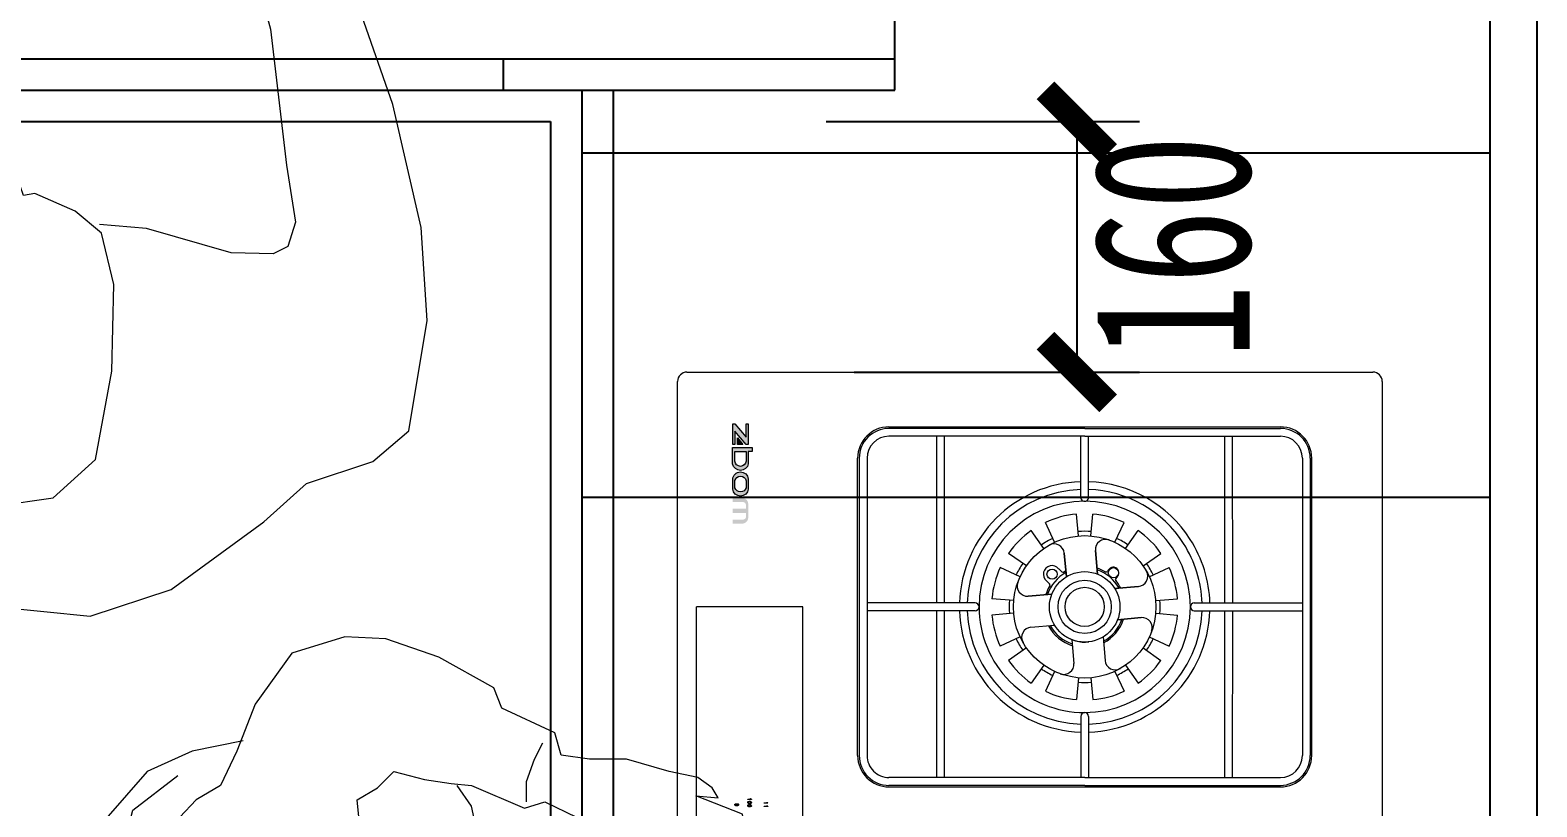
# Model space of a CAD drawing. Header units: millimetres. Extents: x 3104083 to 3173399, y -3165492 to -3044687.
# Drawn here: x 3116816 to 3117778, y -3155537 to -3155041 of the extents above; entities that cross this region are included whole.
import ezdxf

# ---------------------------------------------------------------- set-up
doc = ezdxf.new("R2010")
doc.units = ezdxf.units.MM
doc.header["$LTSCALE"] = 500
doc.header["$MEASUREMENT"] = 0
doc.header["$PDMODE"] = 2
doc.linetypes.add('ACAD_ISO03W100', pattern=[30, 12, -18])
doc.layers.get('0').update_dxf_attribs({"linetype": 'CONTINUOUS'})
doc.layers.get('DEFPOINTS').update_dxf_attribs({"linetype": 'CONTINUOUS'})
for name, color, linetype in [('D-节点尺寸', 5, 'CONTINUOUS'), ('P-完成面', 3, 'CONTINUOUS'), ('ZB_厨柜', 7, 'CONTINUOUS'), ('zb厨柜', 7, 'CONTINUOUS'), ('台面', 4, 'CONTINUOUS'), ('柜体', 2, 'CONTINUOUS')]:
    doc.layers.add(name, color=color, linetype=linetype)
for name, color, linetype, lineweight in [('zb装饰', 252, 'CONTINUOUS', 5), ('zb辅助', 250, 'CONTINUOUS', 15), ('墙体', 6, 'CONTINUOUS', 25), ('电器', 85, 'CONTINUOUS', 15)]:
    doc.layers.add(name, color=color, linetype=linetype, lineweight=lineweight)
doc.styles.add('DIM', font='SimSun.ttf', dxfattribs={"width": 0.7})
doc.dimstyles.new('40', dxfattribs={"dimscale": 40, "dimtxt": 2.5, "dimasz": 1, "dimexe": 1, "dimexo": 1, "dimgap": 0.5, "dimtad": 1, "dimdec": 0, "dimzin": 0, "dimdsep": 46, "dimtxsty": 'DIM', "dimblk": 'ARCHTICK', "dimcen": 0, "dimclrd": 5, "dimclre": 5, "dimclrt": 35, "dimadec": 0, "dimazin": 0, "dimtfac": 0.5, "dimtdec": 0, "dimtix": 1, "dimtmove": 2, "dimatfit": 2, "dimldrblk": 'A', "dimfxl": 0, "dimtolj": 1, "dimtzin": 0, "dimlwd": -1, "dimlwe": -1, "dimarcsym": 0})

# ---------------------------------------------------------------- blocks, each defined once
blk = doc.blocks.new('双灶具平面')
at = {"layer": '电器'}
h = blk.add_hatch(color=256, dxfattribs=at)
h.paths.add_polyline_path([(216309.24, -106361.21), (216301.39, -106361.21), (216301.39, -106358.65), (216298.76, -106358.65), (216298.76, -106371.2), (216309.24, -106371.2, 0.850277)])
h.paths.add_polyline_path([(216301.39, -106362.63), (216307.57, -106362.63, -0.922619), (216307.57, -106369.8), (216301.39, -106369.8)], flags=16)
for points in [[(216333.67, -106364.38, -0.313741), (216335.45, -106362.65), (216337.94, -106362.65), (216337.94, -106371.25), (216340.66, -106371.25), (216340.66, -106362.65), (216343.38, -106362.65, -0.240846), (216344.88, -106364.29), (216344.88, -106371.22), (216347.46, -106371.22), (216347.46, -106364.75, 0.377099), (216343.59, -106361.2), (216334.98, -106361.2, 0.37664), (216331.09, -106364.64), (216331.09, -106371.22), (216333.67, -106371.23)], [(216296.91, -106362.66), (216296.91, -106361.24), (216283.77, -106361.24), (216283.77, -106362.66), (216292.27, -106362.66), (216283.77, -106369.77), (216283.77, -106371.18), (216296.91, -106371.18), (216296.91, -106369.77), (216288.44, -106369.77)]]:
    blk.add_hatch(color=256, dxfattribs=at).paths.add_polyline_path(points)
blk.add_hatch(color=256, dxfattribs=at).paths.add_polyline_path([(216296.88, -106364.67), (216292.74, -106368.18), (216296.88, -106368.18)], flags=17)
h = blk.add_hatch(color=256, dxfattribs=at)
h.paths.add_polyline_path([(216325.5, -106361.23), (216319, -106361.23, 0.93167), (216319.19, -106371.14), (216325.5, -106371.14, 0.890248)])
h.paths.add_polyline_path([(216320.05, -106362.63), (216324.49, -106362.63, -0.767482), (216324.49, -106369.72), (216320.01, -106369.72, -0.819914)], flags=16)
for p, q in [((216256.64, -105956.37), (217004.64, -105956.37)), ((216250.64, -106400.37), (216250.64, -105962.37)), ((216495.64, -106001.37), (216305.64, -106001.37)), ((216305.64, -106002.37), (216495.64, -106002.37)), ((216305.64, -106007.37), (216495.64, -106007.37)), ((216398.14, -106076.37), (216398.14, -106007.37)), ((216403.14, -106076.37), (216403.14, -106007.37)), ((216285.64, -106271.37), (216285.64, -106021.37)), ((216286.64, -106146.37), (216286.64, -106021.37)), ((216291.64, -106146.37), (216291.64, -106021.37)), ((216509.64, -106146.37), (216509.64, -106021.37)), ((216514.64, -106146.37), (216514.64, -106021.37)), ((216515.64, -106271.37), (216515.64, -106021.37)), ((216398.14, -106051.76), (216291.64, -106051.87)), ((216509.64, -106051.87), (216403.14, -106051.76)), ((216398.14, -106056.87), (216291.64, -106056.87)), ((216509.64, -106056.87), (216403.14, -106056.87)), ((216396.64, -106101.04), (216395.41, -106087.1)), ((216404.64, -106101.04), (216405.87, -106087.1)), ((216374.52, -106109.11), (216366.48, -106097.65)), ((216381.45, -106105.11), (216375.54, -106092.42)), ((216419.84, -106105.11), (216425.75, -106092.42)), ((216426.77, -106109.11), (216434.81, -106097.65)), ((216407.53, -106110.29), (216408.85, -106125.42)), ((216408.85, -106125.42), (216407.53, -106110.29)), ((216363.39, -106120.24), (216351.93, -106112.2)), ((216387.6, -106112.03), (216388.92, -106127.16)), ((216388.92, -106127.16), (216387.6, -106112.03)), ((216437.9, -106120.24), (216449.36, -106112.2)), ((216359.39, -106127.17), (216346.7, -106121.26)), ((216381.06, -106125.37), (216382.5, -106126.57)), ((216441.9, -106127.17), (216454.59, -106121.26)), ((216379.69, -106138.16), (216364.57, -106139.48)), ((216364.57, -106139.48), (216379.69, -106138.16)), ((216376.56, -106130.73), (216378, -106131.93)), ((216419.85, -106134.65), (216434.98, -106133.33)), ((216286.64, -106146.37), (216286.64, -106271.37)), ((216330.64, -106143.87), (216291.64, -106143.87)), ((216291.64, -106146.37), (216291.64, -106271.37)), ((216330.64, -106148.87), (216291.64, -106148.87)), ((216355.32, -106142.37), (216341.37, -106141.14)), ((216445.97, -106142.37), (216459.91, -106141.14)), ((216470.64, -106143.87), (216509.64, -106143.87)), ((216470.64, -106148.87), (216509.64, -106148.87)), ((216509.64, -106146.37), (216509.64, -106271.37)), ((216514.64, -106146.37), (216514.64, -106271.37)), ((216355.32, -106150.37), (216341.37, -106151.6)), ((216381.44, -106158.08), (216366.31, -106159.41)), ((216366.31, -106159.41), (216381.44, -106158.08)), ((216421.59, -106154.57), (216436.72, -106153.25)), ((216445.97, -106150.37), (216459.91, -106151.6)), ((216359.39, -106165.56), (216346.7, -106171.47)), ((216378.22, -106161.01), (216376.26, -106162.97)), ((216392.44, -106167.32), (216393.76, -106182.44)), ((216393.76, -106182.44), (216392.44, -106167.32)), ((216413.69, -106180.7), (216412.36, -106165.57)), ((216441.9, -106165.56), (216454.59, -106171.47)), ((216363.39, -106172.49), (216351.93, -106180.53)), ((216386, -106168.79), (216384.04, -106170.75)), ((216437.9, -106172.49), (216449.36, -106180.53)), ((216374.52, -106183.62), (216366.48, -106195.08)), ((216381.45, -106187.62), (216375.54, -106200.31)), ((216419.84, -106187.62), (216425.75, -106200.31)), ((216426.77, -106183.62), (216434.81, -106195.08)), ((216396.64, -106191.69), (216395.41, -106205.64)), ((216404.64, -106191.69), (216405.87, -106205.64)), ((216398.14, -106216.37), (216398.14, -106285.37)), ((216403.14, -106216.37), (216403.14, -106285.37)), ((216398.14, -106235.87), (216291.64, -106235.87)), ((216509.64, -106235.87), (216403.14, -106235.87)), ((216398.14, -106240.87), (216291.64, -106240.87)), ((216509.64, -106240.87), (216403.14, -106240.87)), ((216305.64, -106285.37), (216495.64, -106285.37)), ((216305.64, -106290.37), (216495.64, -106290.37)), ((216495.64, -106291.37), (216305.64, -106291.37)), ((216860.64, -106326.37), (216400.64, -106326.37)), ((216400.64, -106326.37), (216400.64, -106394.37)), ((216860.64, -106394.37), (216400.64, -106394.37)), ((217004.64, -106406.37), (216256.64, -106406.37))]:
    blk.add_line(p, q, dxfattribs=at)
for points in [[(216298.76, -106358.65), (216301.39, -106358.65), (216301.39, -106361.21), (216309.24, -106361.21, -0.850277), (216309.24, -106371.2), (216298.76, -106371.2), (216298.76, -106358.65)], [(216301.39, -106362.63), (216307.57, -106362.63, -0.922619), (216307.57, -106369.8), (216301.39, -106369.8), (216301.39, -106362.63)], [(216319, -106361.23), (216325.5, -106361.23, -0.890248), (216325.5, -106371.14), (216319.19, -106371.14, -0.93167), (216319, -106361.23)], [(216320.05, -106362.63), (216324.49, -106362.63, -0.767482), (216324.49, -106369.72), (216320.01, -106369.72, -0.819914), (216320.05, -106362.63, 0.006271)]]:
    blk.add_lwpolyline(points, format="xyb", dxfattribs=at)
for points in [[(216283.77, -106361.24), (216296.91, -106361.24), (216296.91, -106362.66), (216288.44, -106369.77), (216296.91, -106369.77), (216296.91, -106371.18), (216283.77, -106371.18), (216283.77, -106369.77), (216292.27, -106362.66), (216283.77, -106362.66), (216283.77, -106361.24)], [(216296.88, -106364.67), (216296.88, -106368.18), (216292.74, -106368.18), (216296.88, -106364.67)]]:
    blk.add_lwpolyline(points, dxfattribs=at)
for centre, radius in [((216400.64, -106146.37), 45.5), ((216378.81, -106128.05), 3.25), ((216400.64, -106146.37), 22.5), ((216400.64, -106146.37), 17), ((216400.64, -106146.37), 17), ((216400.64, -106146.37), 12.5), ((216379.78, -106167.23), 3.25)]:
    blk.add_circle(centre, radius, dxfattribs=at)
for centre, radius, start, end in [((216256.64, -105962.37), 6, 90, 180), ((216305.64, -106021.37), 20, 90, 180), ((216305.64, -106021.37), 19, 90, 180), ((216495.64, -106021.37), 20, 0, 90), ((216495.64, -106021.37), 19, 0, 90), ((216305.64, -106021.37), 14, 90, 180), ((216495.64, -106021.37), 14, 0, 90), ((216400.64, -106146.37), 80, 91.79078, 122.61503), ((216400.64, -106146.37), 75, 91.91021, 122.61503), ((216400.64, -106146.37), 80, 1.79078, 88.20922), ((216400.64, -106146.37), 75, 1.91021, 88.08979), ((216400.64, -106146.37), 80, 122.63278, 178.20922), ((216400.64, -106146.37), 67.5, 90, 180), ((216400.64, -106076.37), 2.5, 180, 0), ((216400.64, -106146.37), 67.5, 0, 90), ((216400.64, -106146.37), 75, 122.63278, 178.08979), ((216400.64, -106146.37), 59.5, 95.0435, 114.9565), ((216400.64, -106146.37), 59.5, 65.0435, 84.9565), ((216400.64, -106146.37), 59.5, 125.0435, 144.9565), ((216400.64, -106146.37), 48.28, 84.9565, 95.0435), ((216400.64, -106146.37), 59.5, 35.0435, 54.9565), ((216400.64, -106146.37), 48.28, 114.9565, 125.0435), ((216381.13, -106112.6), 6.5, 5, 120.029), ((216414, -106109.72), 6.5, 69.971, 185), ((216400.64, -106146.37), 48.28, 54.9565, 65.0435), ((216400.64, -106146.37), 48.28, 144.9565, 155.0435), ((216400.64, -106146.37), 48.28, 24.9565, 35.0435), ((216400.64, -106146.37), 59.5, 155.0435, 174.9565), ((216378.81, -106128.05), 3.5, 50, 230), ((216400.64, -106146.37), 25, 118.57818, 161.41985), ((216383.14, -106125.81), 1, 230, 310.40593), ((216400.64, -106146.37), 26, 117.61986, 130.40593), ((216400.64, -106146.37), 26, 27.6179, 72.38014), ((216400.64, -106146.37), 25, 28.57621, 71.42182), ((216434.41, -106126.85), 6.5, 275, 30.029), ((216400.64, -106146.37), 59.5, 5.0435, 24.9565), ((216364, -106133.01), 6.5, 159.971, 275), ((216400.64, -106146.37), 26, 149.59407, 162.38014), ((216377.36, -106132.7), 1, 329.59407, 50), ((216400.64, -106146.37), 80, 181.79078, 268.20922), ((216400.64, -106146.37), 75, 181.91021, 268.08979), ((216330.64, -106146.37), 2.5, 270, 90), ((216400.64, -106146.37), 67.5, 180, 270), ((216400.64, -106146.37), 48.28, 174.9565, 185.0435), ((216400.64, -106146.37), 67.5, 270, 0), ((216400.64, -106146.37), 80, 271.79078, 358.20922), ((216400.64, -106146.37), 75, 271.91021, 358.08979), ((216400.64, -106146.37), 22.5, 323.29238, 6.71434), ((216400.64, -106146.37), 48.28, 354.9565, 5.0435), ((216470.64, -106146.37), 2.5, 90, 270), ((216400.64, -106146.37), 59.5, 185.0435, 204.9565), ((216400.64, -106146.37), 26, 207.6179, 211.06974), ((216400.64, -106146.37), 25, 208.57621, 251.42182), ((216400.64, -106146.37), 25, 298.57818, 341.41985), ((216400.64, -106146.37), 26, 297.61986, 342.37817), ((216437.28, -106159.72), 6.5, 339.96903, 94.99803), ((216400.64, -106146.37), 59.5, 335.0435, 354.9565), ((216400.64, -106146.37), 48.28, 204.9565, 215.0435), ((216366.88, -106165.88), 6.5, 95, 210.029), ((216379.78, -106167.23), 5.5, 129.6511, 320.3489), ((216377.52, -106160.3), 1, 315, 31.06974), ((216386.71, -106169.49), 1, 58.93026, 135), ((216400.64, -106146.37), 26, 238.93026, 252.38014), ((216400.64, -106146.37), 48.28, 324.9565, 335.0435), ((216400.64, -106146.37), 59.5, 215.0435, 234.9565), ((216400.64, -106146.37), 48.29, 234.9565, 245.0435), ((216387.29, -106183.01), 6.5, 249.971, 5), ((216420.16, -106180.13), 6.5, 185, 300.02897), ((216400.64, -106146.37), 48.28, 294.9565, 305.0435), ((216400.64, -106146.37), 59.5, 305.0435, 324.9565), ((216400.64, -106146.37), 48.28, 264.9565, 275.0435), ((216400.64, -106146.37), 59.5, 245.0435, 264.9565), ((216400.64, -106146.37), 59.5, 275.0435, 294.9565), ((216400.64, -106216.37), 2.5, 0, 180), ((216305.64, -106271.37), 20, 180, 270), ((216305.64, -106271.37), 19, 180, 270), ((216305.64, -106271.37), 14, 180, 270), ((216495.64, -106271.37), 20, 270, 0), ((216495.64, -106271.37), 14, 270, 0), ((216495.64, -106271.37), 19, 270, 0), ((216256.64, -106400.37), 6, 180, 270)]:
    blk.add_arc(centre, radius, start, end, dxfattribs=at)
for points in [[(216525.39, -106349.1), (216525.56, -106349.1), (216525.68, -106349.06), (216525.77, -106349)], [(216525.39, -106349.26), (216525.39, -106349.26), (216525.39, -106349.1), (216525.39, -106349.1)], [(216525.8, -106349.26), (216525.8, -106349.26), (216525.39, -106349.26), (216525.39, -106349.26)], [(216525.77, -106349), (216525.86, -106348.94), (216525.92, -106348.84), (216525.95, -106348.72)], [(216525.8, -106351.06), (216525.8, -106351.06), (216525.8, -106349.26), (216525.8, -106349.26)], [(216526.11, -106351.06), (216526.11, -106351.06), (216525.8, -106351.06), (216525.8, -106351.06)], [(216525.95, -106348.72), (216525.95, -106348.72), (216526.11, -106348.72), (216526.11, -106348.72)], [(216526.11, -106348.72), (216526.11, -106348.72), (216526.11, -106351.06), (216526.11, -106351.06)], [(216527.47, -106349.1), (216527.63, -106349.1), (216527.76, -106349.06), (216527.85, -106349)], [(216527.47, -106349.26), (216527.47, -106349.26), (216527.47, -106349.1), (216527.47, -106349.1)], [(216527.88, -106349.26), (216527.88, -106349.26), (216527.47, -106349.26), (216527.47, -106349.26)], [(216527.85, -106349), (216527.94, -106348.94), (216528, -106348.84), (216528.03, -106348.72)], [(216527.88, -106351.06), (216527.88, -106351.06), (216527.88, -106349.26), (216527.88, -106349.26)], [(216528.19, -106351.06), (216528.19, -106351.06), (216527.88, -106351.06), (216527.88, -106351.06)], [(216528.03, -106348.72), (216528.03, -106348.72), (216528.19, -106348.72), (216528.19, -106348.72)], [(216528.19, -106348.72), (216528.19, -106348.72), (216528.19, -106351.06), (216528.19, -106351.06)], [(216522.97, -106359.6), (216523.13, -106359.6), (216523.26, -106359.57), (216523.35, -106359.51)], [(216522.97, -106359.76), (216522.97, -106359.76), (216522.97, -106359.6), (216522.97, -106359.6)], [(216523.37, -106359.76), (216523.37, -106359.76), (216522.97, -106359.76), (216522.97, -106359.76)], [(216523.35, -106359.51), (216523.44, -106359.44), (216523.49, -106359.35), (216523.52, -106359.22)], [(216523.37, -106361.56), (216523.37, -106361.56), (216523.37, -106359.76), (216523.37, -106359.76)], [(216523.52, -106359.22), (216523.52, -106359.22), (216523.68, -106359.22), (216523.68, -106359.22)], [(216523.68, -106359.22), (216523.68, -106359.22), (216523.68, -106361.56), (216523.68, -106361.56)], [(216525.99, -106360.4), (216525.99, -106360.11), (216525.96, -106359.88), (216525.89, -106359.72)], [(216525.89, -106361.08), (216525.96, -106360.92), (216525.99, -106360.69), (216525.99, -106360.4)], [(216526.14, -106359.57), (216526.26, -106359.8), (216526.32, -106360.07), (216526.32, -106360.4)], [(216526.32, -106360.4), (216526.32, -106360.72), (216526.26, -106361), (216526.14, -106361.24)], [(216528.07, -106360.4), (216528.07, -106360.11), (216528.04, -106359.88), (216527.97, -106359.72)], [(216527.97, -106361.08), (216528.04, -106360.92), (216528.07, -106360.69), (216528.07, -106360.4)], [(216528.22, -106359.57), (216528.34, -106359.8), (216528.4, -106360.07), (216528.4, -106360.4)], [(216528.4, -106360.4), (216528.4, -106360.72), (216528.34, -106361), (216528.22, -106361.24)], [(216523.68, -106361.56), (216523.68, -106361.56), (216523.37, -106361.56), (216523.37, -106361.56)], [(216526.57, -106369.6), (216526.47, -106369.47), (216526.42, -106369.33), (216526.42, -106369.18)], [(216526.42, -106369.18), (216526.42, -106369.18), (216526.73, -106369.18), (216526.73, -106369.18)], [(216526.73, -106369.18), (216526.73, -106369.27), (216526.75, -106369.35), (216526.8, -106369.43)], [(216527.43, -106368.63), (216527.39, -106368.73), (216527.32, -106368.8), (216527.24, -106368.86)], [(216527.4, -106368.26), (216527.4, -106368.06), (216527.37, -106367.91), (216527.3, -106367.81)], [(216527.3, -106369.3), (216527.37, -106369.15), (216527.41, -106368.92), (216527.43, -106368.63)], [(216527.55, -106367.69), (216527.68, -106367.87), (216527.74, -106368.17), (216527.74, -106368.57)], [(216527.74, -106368.57), (216527.74, -106368.94), (216527.68, -106369.24), (216527.55, -106369.46)]]:
    blk.add_open_spline(points, degree=3, dxfattribs=at)
for points, knots in [([(216525, -106361.24), (216524.88, -106361), (216524.82, -106360.72), (216524.82, -106360.4), (216524.82, -106360.4), (216524.82, -106360.07), (216524.88, -106359.8), (216525, -106359.57)], [0.375, 0.375, 0.375, 0.375, 0.5, 0.5, 0.5, 0.5625, 0.625, 0.625, 0.625, 0.625]), ([(216525, -106359.57), (216525.12, -106359.34), (216525.31, -106359.22), (216525.57, -106359.22), (216525.57, -106359.22), (216525.84, -106359.22), (216526.02, -106359.34), (216526.14, -106359.57)], [0.625, 0.625, 0.625, 0.625, 0.75, 0.75, 0.75, 0.8125, 0.875, 0.875, 0.875, 0.875]), ([(216525.25, -106359.72), (216525.18, -106359.88), (216525.14, -106360.11), (216525.14, -106360.4), (216525.14, -106360.4), (216525.14, -106360.69), (216525.18, -106360.92), (216525.25, -106361.08)], [0.375, 0.375, 0.375, 0.375, 0.5, 0.5, 0.5, 0.5625, 0.625, 0.625, 0.625, 0.625]), ([(216525.89, -106359.72), (216525.82, -106359.56), (216525.72, -106359.48), (216525.57, -106359.48), (216525.57, -106359.48), (216525.43, -106359.48), (216525.32, -106359.56), (216525.25, -106359.72)], [0.125, 0.125, 0.125, 0.125, 0.25, 0.25, 0.25, 0.3125, 0.375, 0.375, 0.375, 0.375]), ([(216525.25, -106361.08), (216525.32, -106361.25), (216525.43, -106361.33), (216525.57, -106361.33), (216525.57, -106361.33), (216525.72, -106361.33), (216525.82, -106361.25), (216525.89, -106361.08)], [0.625, 0.625, 0.625, 0.625, 0.75, 0.75, 0.75, 0.8125, 0.875, 0.875, 0.875, 0.875]), ([(216527.08, -106361.24), (216526.95, -106361), (216526.89, -106360.72), (216526.89, -106360.4), (216526.89, -106360.4), (216526.89, -106360.07), (216526.95, -106359.8), (216527.08, -106359.57)], [0.375, 0.375, 0.375, 0.375, 0.5, 0.5, 0.5, 0.5625, 0.625, 0.625, 0.625, 0.625]), ([(216527.08, -106359.57), (216527.2, -106359.34), (216527.39, -106359.22), (216527.65, -106359.22), (216527.65, -106359.22), (216527.91, -106359.22), (216528.1, -106359.34), (216528.22, -106359.57)], [0.625, 0.625, 0.625, 0.625, 0.75, 0.75, 0.75, 0.8125, 0.875, 0.875, 0.875, 0.875]), ([(216527.33, -106359.72), (216527.25, -106359.88), (216527.22, -106360.11), (216527.22, -106360.4), (216527.22, -106360.4), (216527.22, -106360.69), (216527.25, -106360.92), (216527.33, -106361.08)], [0.375, 0.375, 0.375, 0.375, 0.5, 0.5, 0.5, 0.5625, 0.625, 0.625, 0.625, 0.625]), ([(216527.97, -106359.72), (216527.9, -106359.56), (216527.8, -106359.48), (216527.65, -106359.48), (216527.65, -106359.48), (216527.51, -106359.48), (216527.4, -106359.56), (216527.33, -106359.72)], [0.125, 0.125, 0.125, 0.125, 0.25, 0.25, 0.25, 0.3125, 0.375, 0.375, 0.375, 0.375]), ([(216527.33, -106361.08), (216527.4, -106361.25), (216527.51, -106361.33), (216527.65, -106361.33), (216527.65, -106361.33), (216527.8, -106361.33), (216527.9, -106361.25), (216527.97, -106361.08)], [0.625, 0.625, 0.625, 0.625, 0.75, 0.75, 0.75, 0.8125, 0.875, 0.875, 0.875, 0.875]), ([(216526.14, -106361.24), (216526.02, -106361.47), (216525.84, -106361.59), (216525.57, -106361.59), (216525.57, -106361.59), (216525.31, -106361.59), (216525.12, -106361.47), (216525, -106361.24)], [0.125, 0.125, 0.125, 0.125, 0.25, 0.25, 0.25, 0.3125, 0.375, 0.375, 0.375, 0.375]), ([(216526.55, -106368.75), (216526.44, -106368.62), (216526.39, -106368.44), (216526.39, -106368.21), (216526.39, -106368.21), (216526.39, -106367.97), (216526.44, -106367.78), (216526.55, -106367.64)], [0.7058824, 0.7058824, 0.7058824, 0.7058824, 0.7647059, 0.7647059, 0.7647059, 0.7941176, 0.8235294, 0.8235294, 0.8235294, 0.8235294]), ([(216526.55, -106367.64), (216526.66, -106367.49), (216526.82, -106367.42), (216527.04, -106367.42), (216527.04, -106367.42), (216527.26, -106367.42), (216527.43, -106367.51), (216527.55, -106367.69)], [0.8235294, 0.8235294, 0.8235294, 0.8235294, 0.8823529, 0.8823529, 0.8823529, 0.9117647, 0.9411765, 0.9411765, 0.9411765, 0.9411765]), ([(216527.24, -106368.86), (216527.16, -106368.91), (216527.07, -106368.94), (216526.97, -106368.94), (216526.97, -106368.94), (216526.8, -106368.94), (216526.66, -106368.87), (216526.55, -106368.75)], [0.5882353, 0.5882353, 0.5882353, 0.5882353, 0.6470588, 0.6470588, 0.6470588, 0.6764706, 0.7058824, 0.7058824, 0.7058824, 0.7058824]), ([(216527.55, -106369.46), (216527.42, -106369.68), (216527.23, -106369.79), (216526.99, -106369.79), (216526.99, -106369.79), (216526.81, -106369.79), (216526.68, -106369.73), (216526.57, -106369.6)], [0.0588235, 0.0588235, 0.0588235, 0.0588235, 0.1176471, 0.1176471, 0.1176471, 0.1470588, 0.1764706, 0.1764706, 0.1764706, 0.1764706]), ([(216526.81, -106367.78), (216526.75, -106367.86), (216526.72, -106368), (216526.72, -106368.21), (216526.72, -106368.21), (216526.72, -106368.36), (216526.74, -106368.48), (216526.79, -106368.57)], [0.375, 0.375, 0.375, 0.375, 0.5, 0.5, 0.5, 0.5625, 0.625, 0.625, 0.625, 0.625]), ([(216526.79, -106368.57), (216526.84, -106368.65), (216526.92, -106368.69), (216527.03, -106368.69), (216527.03, -106368.69), (216527.14, -106368.69), (216527.24, -106368.65), (216527.3, -106368.57), (216527.3, -106368.57), (216527.37, -106368.49), (216527.4, -106368.39), (216527.4, -106368.26)], [0.625, 0.625, 0.625, 0.625, 0.75, 0.75, 0.75, 0.8125, 0.875, 0.875, 0.875, 0.9375, 1, 1, 1, 1]), ([(216526.8, -106369.43), (216526.85, -106369.5), (216526.92, -106369.53), (216527, -106369.53), (216527, -106369.53), (216527.13, -106369.53), (216527.24, -106369.46), (216527.3, -106369.3)], [0.3529412, 0.3529412, 0.3529412, 0.3529412, 0.4117647, 0.4117647, 0.4117647, 0.4411765, 0.4705882, 0.4705882, 0.4705882, 0.4705882]), ([(216527.3, -106367.81), (216527.24, -106367.72), (216527.14, -106367.67), (216527.03, -106367.67), (216527.03, -106367.67), (216526.94, -106367.67), (216526.87, -106367.7), (216526.81, -106367.78)], [0.125, 0.125, 0.125, 0.125, 0.25, 0.25, 0.25, 0.3125, 0.375, 0.375, 0.375, 0.375]), ([(216528.22, -106361.24), (216528.1, -106361.47), (216527.91, -106361.59), (216527.65, -106361.59), (216527.65, -106361.59), (216527.39, -106361.59), (216527.2, -106361.47), (216527.08, -106361.24)], [0.125, 0.125, 0.125, 0.125, 0.25, 0.25, 0.25, 0.3125, 0.375, 0.375, 0.375, 0.375])]:
    blk.add_open_spline(points, degree=3, knots=knots, dxfattribs=at)
blk = doc.blocks.new('A$C42FC2733')
at = {"layer": 'zb装饰', "color": 252, "linetype": 'ByBlock'}
for p, q in [((183.63, 452.82), (149.77, 442.41)), ((209.67, 451.52), (183.63, 452.82)), ((243.53, 439.81), (209.67, 451.52)), ((149.77, 442.41), (126.32, 409.88)), ((278.69, 420.29), (243.53, 439.81)), ((283.9, 407.28), (278.69, 420.29)), ((126.32, 409.88), (114.6, 379.95)), ((317.76, 391.66), (283.9, 407.28)), ((118.51, 386.46), (85.95, 379.95)), ((304.74, 374.75), (309.95, 385.16)), ((321.67, 377.35), (317.76, 391.66)), ((85.95, 379.95), (57.3, 366.94)), ((114.6, 379.95), (104.19, 357.83)), ((339.9, 374.75), (321.67, 377.35)), ((57.3, 366.94), (11.72, 314.89)), ((204.46, 356.53), (214.88, 366.94)), ((214.88, 366.94), (234.42, 361.73)), ((299.53, 360.43), (304.74, 374.75)), ((363.35, 374.75), (339.9, 374.75)), ((390.69, 366.94), (363.35, 374.75)), ((408.93, 363.03), (390.69, 366.94)), ((48.19, 342.22), (76.84, 364.34)), ((104.19, 357.83), (88.56, 348.72)), ((191.44, 348.72), (204.46, 356.53)), ((234.42, 361.73), (251.35, 359.13)), ((251.35, 359.13), (264.37, 357.83)), ((264.37, 344.82), (255.25, 357.83)), ((264.37, 357.83), (298.23, 343.52)), ((299.53, 347.42), (299.53, 360.43)), ((418.04, 356.53), (408.93, 363.03)), ((421.95, 350.02), (418.04, 356.53)), ((88.56, 348.72), (67.72, 326.6)), ((192.74, 335.71), (191.44, 348.72)), ((298.23, 343.52), (311.25, 347.42)), ((311.25, 347.42), (351.62, 327.9)), ((437.58, 339.61), (407.62, 351.32)), ((407.62, 351.32), (421.95, 350.02)), ((36.46, 296.67), (48.19, 342.22)), ((270.88, 314.89), (264.37, 344.82)), ((438.88, 330.5), (437.58, 339.61)), ((201.86, 329.2), (192.74, 335.71)), ((269.58, 333.11), (322.97, 327.9)), ((322.97, 327.9), (356.83, 307.08)), ((351.62, 327.9), (397.21, 305.78)), ((433.67, 329.2), (438.88, 330.5)), ((436.27, 322.7), (433.67, 329.2)), ((67.72, 326.6), (56, 301.88)), ((264.37, 314.89), (238.32, 326.6)), ((403.72, 307.08), (397.21, 318.79)), ((397.21, 318.79), (412.83, 310.99)), ((419.34, 313.59), (415.44, 322.7)), ((415.44, 322.7), (432.37, 316.19)), ((432.37, 316.19), (436.27, 322.7)), ((11.72, 314.89), (0, 238.12)), ((283.9, 300.58), (264.37, 314.89)), ((412.83, 310.99), (419.34, 313.59)), ((56, 301.88), (46.88, 265.44)), ((286.51, 269.35), (283.9, 300.58)), ((356.83, 307.08), (365.95, 294.07)), ((397.21, 305.78), (403.72, 307.08)), ((31.26, 247.23), (36.46, 296.67)), ((365.95, 294.07), (354.23, 284.96)), ((140.65, 279.76), (105.49, 275.85)), ((174.51, 279.76), (140.65, 279.76)), ((213.58, 269.35), (174.51, 279.76)), ((354.23, 284.96), (317.76, 274.55)), ((105.49, 275.85), (84.65, 261.54)), ((317.76, 274.55), (290.42, 273.25)), ((46.88, 265.44), (50.79, 249.83)), ((84.65, 261.54), (75.53, 249.83)), ((231.81, 260.24), (213.58, 269.35)), ((220.09, 264.14), (227.9, 248.53)), ((238.32, 239.42), (231.81, 260.24)), ((274.79, 210.79), (286.51, 269.35)), ((41.67, 244.63), (29.95, 239.42)), ((53.39, 245.93), (41.67, 244.63)), ((69.02, 242.02), (53.39, 245.93)), ((72.93, 239.42), (69.02, 242.02)), ((75.53, 249.83), (72.93, 239.42)), ((227.9, 248.53), (231.81, 231.61)), ((0, 238.12), (2.6, 156.14)), ((29.95, 239.42), (22.14, 223.81)), ((231.81, 231.61), (230.51, 217.3)), ((243.53, 229.01), (238.32, 239.42)), ((22.14, 223.81), (16.93, 208.19)), ((251.35, 221.2), (243.53, 229.01)), ((230.51, 217.3), (230.51, 199.08)), ((257.86, 214.7), (251.35, 221.2)), ((251.35, 208.19), (257.86, 214.7)), ((16.93, 208.19), (23.44, 188.67)), ((242.23, 191.28), (243.53, 204.29)), ((243.53, 204.29), (251.35, 208.19)), ((285.21, 154.84), (274.79, 210.79)), ((230.51, 199.08), (226.6, 183.47)), ((23.44, 188.67), (36.46, 180.87)), ((67.72, 180.87), (72.93, 188.67)), ((72.93, 188.67), (76.84, 171.76)), ((226.6, 183.47), (221.39, 166.55)), ((235.72, 175.66), (242.23, 191.28)), ((36.46, 150.94), (32.56, 180.87)), ((36.46, 180.87), (54.7, 179.57)), ((52.09, 178.26), (49.49, 148.34)), ((54.7, 179.57), (67.72, 180.87)), ((222.7, 161.35), (235.72, 175.66)), ((76.84, 171.76), (91.16, 156.14)), ((221.39, 166.55), (210.97, 162.65)), ((612.09, 173.06), (578.23, 161.35)), ((618.6, 163.95), (612.09, 173.06)), ((627.71, 163.95), (618.6, 163.95)), ((627.71, 156.14), (627.71, 163.95)), ((2.6, 156.14), (23.44, 94.99)), ((91.16, 156.14), (112, 148.34)), ((191.44, 153.54), (222.7, 161.35)), ((281.3, 132.72), (285.21, 154.84)), ((578.23, 161.35), (552.18, 153.54)), ((638.13, 156.14), (627.71, 156.14)), ((638.13, 145.73), (638.13, 156.14)), ((40.37, 110.6), (36.46, 150.94)), ((49.49, 148.34), (58.6, 119.71)), ((112, 148.34), (153.67, 147.04)), ((153.67, 147.04), (191.44, 153.54)), ((552.18, 153.54), (515.72, 135.32)), ((629.02, 137.93), (638.13, 145.73)), ((500.09, 139.23), (457.11, 119.71)), ((510.51, 137.93), (500.09, 139.23)), ((515.72, 135.32), (510.51, 137.93)), ((634.23, 135.32), (629.02, 137.93)), ((632.92, 130.12), (634.23, 135.32)), ((257.86, 111.9), (281.3, 132.72)), ((496.18, 110.6), (497.48, 128.82)), ((497.48, 128.82), (502.69, 132.72)), ((589.95, 114.51), (632.92, 130.12)), ((58.6, 119.71), (80.74, 92.39)), ((270.88, 115.81), (293.02, 110.6)), ((431.07, 115.81), (328.18, 88.48)), ((457.11, 119.71), (431.07, 115.81)), ((58.6, 79.37), (40.37, 110.6)), ((191.44, 101.49), (187.53, 111.9)), ((187.53, 111.9), (199.25, 100.19)), ((224, 100.19), (257.86, 111.9)), ((293.02, 110.6), (315.16, 98.89)), ((505.3, 101.49), (496.18, 110.6)), ((576.92, 100.19), (597.76, 111.9)), ((597.76, 111.9), (589.95, 114.51)), ((205.77, 89.78), (191.44, 101.49)), ((199.25, 100.19), (224, 100.19)), ((315.16, 98.89), (322.97, 92.39)), ((500.09, 91.08), (506.6, 98.89)), ((506.6, 98.89), (519.62, 100.19)), ((519.62, 100.19), (536.55, 92.39)), ((536.55, 92.39), (576.92, 100.19)), ((23.44, 94.99), (79.44, 57.25)), ((80.74, 92.39), (96.37, 74.17)), ((221.39, 79.37), (205.77, 89.78)), ((328.18, 88.48), (281.3, 80.67)), ((481.86, 81.98), (500.09, 91.08)), ((83.35, 67.66), (58.6, 79.37)), ((250.04, 76.77), (221.39, 79.37)), ((281.3, 80.67), (250.04, 76.77)), ((441.48, 52.05), (481.86, 81.98)), ((113.3, 57.25), (83.35, 67.66)), ((96.37, 74.17), (108.09, 70.26)), ((108.09, 70.26), (127.63, 50.75)), ((79.44, 57.25), (132.84, 46.84)), ((127.63, 50.75), (136.74, 29.93)), ((289.11, 11.71), (441.48, 52.05)), ((136.74, 29.93), (156.28, 15.61)), ((156.28, 15.61), (183.63, 6.51)), ((239.63, 0), (289.11, 11.71)), ((183.63, 6.51), (207.07, 7.81)), ((207.07, 7.81), (239.63, 0))]:
    blk.add_line(p, q, dxfattribs=at)
blk = doc.blocks.new('A$C72A3536B')
at = {"layer": 'zb辅助', "color": 251, "linetype": 'ByBlock'}
for p, q in [((201.9, 619.64), (199.34, 610.91)), ((215.94, 616.62), (201.9, 619.64)), ((220.09, 582.24), (215.94, 616.62)), ((199.34, 610.91), (195.7, 589.75)), ((180.82, 603.58), (175.4, 582.57)), ((189.69, 602.8), (180.82, 603.58)), ((195.7, 589.75), (189.69, 602.8)), ((223.73, 603.4), (220.09, 582.24)), ((232.76, 604.4), (223.73, 603.4)), ((241.32, 600.08), (232.76, 604.4)), ((237.48, 494.79), (241.32, 600.08)), ((449.47, 587.24), (437.73, 575.73)), ((461.11, 577.27), (449.47, 587.24)), ((463.98, 589.55), (461.11, 577.27)), ((472.85, 588.77), (463.98, 589.55)), ((480.02, 568.45), (472.85, 588.77)), ((166.68, 585.12), (155.41, 578.95)), ((155.41, 578.95), (157.76, 503.56)), ((175.4, 582.57), (166.68, 585.12)), ((484.5, 578.8), (480.02, 568.45)), ((489.67, 576.56), (484.5, 578.8)), ((437.73, 575.73), (442.16, 503.74)), ((497.21, 540.1), (489.67, 576.56)), ((503.93, 555.62), (497.21, 540.1)), ((514.27, 551.13), (503.93, 555.62)), ((513.1, 517.22), (514.27, 551.13)), ((414.16, 531.25), (406.75, 528.32)), ((436.68, 502.43), (414.16, 531.25)), ((268.99, 527.84), (248.13, 493.86)), ((277.86, 527.06), (268.99, 527.84)), ((282.1, 514.16), (277.86, 527.06)), ((406.75, 528.32), (405.82, 517.66)), ((269.27, 490.22), (282.1, 514.16)), ((405.82, 517.66), (415.07, 500.74)), ((506.28, 480.23), (513.1, 517.22)), ((157.76, 503.56), (162.59, 456.59)), ((415.07, 500.74), (419.84, 473.47)), ((442.16, 503.74), (436.68, 502.43)), ((248.13, 493.86), (237.48, 494.79)), ((260.22, 448.05), (269.27, 490.22)), ((419.84, 473.47), (446.22, 447.89)), ((502.86, 441.14), (506.28, 480.23)), ((162.59, 456.59), (160.88, 437.05)), ((241.07, 433.62), (260.22, 448.05)), ((446.22, 447.89), (440.58, 444.8)), ((440.58, 444.8), (449.52, 424.33)), ((160.88, 437.05), (165.12, 424.15)), ((223.69, 419.02), (241.07, 433.62)), ((513.2, 436.66), (502.86, 441.14)), ((521.12, 384.05), (513.2, 436.66)), ((165.12, 424.15), (153.54, 414.42)), ((449.52, 424.33), (463.07, 374.81)), ((153.54, 414.42), (144.1, 388.4)), ((227.93, 406.12), (223.69, 419.02)), ((198.04, 371.15), (227.93, 406.12)), ((144.1, 388.4), (97.62, 347.71)), ((541.15, 326.81), (521.12, 384.05)), ((183.04, 322.33), (198.04, 371.15)), ((463.07, 374.81), (473.36, 287.98)), ((97.62, 347.71), (8.46, 187.24)), ((154.59, 242.48), (183.04, 322.33)), ((559.32, 248.24), (541.15, 326.81)), ((277.87, 281.82), (273.39, 271.47)), ((289.14, 287.99), (277.87, 281.82)), ((299.63, 285.28), (289.14, 287.99)), ((305.34, 268.67), (299.63, 285.28)), ((473.36, 287.98), (479.13, 251.68)), ((273.39, 271.47), (254.86, 264.14)), ((312.59, 269.83), (305.34, 268.67)), ((338.44, 258.62), (312.59, 269.83)), ((254.86, 264.14), (227.3, 255.81)), ((224.06, 259.67), (183.77, 248.88)), ((227.3, 255.81), (212.7, 232.02)), ((355.1, 244.63), (338.44, 258.62)), ((479.13, 251.68), (474.18, 236)), ((183.77, 248.88), (148.8, 237.61)), ((383.97, 247.47), (353.79, 250.11)), ((362.95, 211.72), (355.1, 244.63)), ((438.06, 232), (383.97, 247.47)), ((563.06, 188.84), (559.32, 248.24)), ((148.8, 237.61), (117.45, 206.34)), ((212.7, 232.02), (205.11, 186.14)), ((464.84, 231.45), (438.06, 232)), ((474.18, 236), (464.84, 231.45)), ((361.69, 156.33), (362.95, 211.72)), ((117.45, 206.34), (81.08, 179.09)), ((8.46, 187.24), (0.02, 152.17)), ((205.11, 186.14), (203, 141.58)), ((551.52, 118.24), (563.06, 188.84)), ((81.08, 179.09), (58.53, 166.75)), ((58.53, 166.75), (38.08, 157.79)), ((351.39, 99.95), (361.69, 156.33)), ((0.02, 152.17), (0, 111)), ((203, 141.58), (211.85, 99.63)), ((528.36, 98.79), (551.52, 118.24)), ((0, 111), (18.04, 71.83)), ((211.85, 99.63), (240, 73.89)), ((324.21, 75.48), (351.39, 99.95)), ((485.98, 84.6), (528.36, 98.79)), ((458.8, 60.12), (485.98, 84.6)), ((18.04, 71.83), (59.55, 55.67)), ((240, 73.89), (277.12, 68.86)), ((277.12, 68.86), (324.21, 75.48)), ((399.57, 16.97), (458.8, 60.12)), ((59.55, 55.67), (96.67, 50.63)), ((96.67, 50.63), (153.84, 29.52)), ((153.84, 29.52), (206.16, 14.2)), ((206.16, 14.2), (348.01, 0)), ((348.01, 0), (399.57, 16.97))]:
    blk.add_line(p, q, dxfattribs=at)
blk = doc.blocks.new('_ArchTick')
at = {"color": 0, "linetype": 'ByBlock', "const_width": 0.4}
blk.add_lwpolyline([(-0.5, -0.5), (0.5, 0.5)], dxfattribs=at)
blk = doc.blocks.new('*D2001')
at = {"layer": 'D-节点尺寸', "color": 5, "ltscale": 100}
for p, q in [((3116523.09, -3154851.25), (3116523.09, -3154746.48)), ((3117148.27, -3154946.48), (3117148.27, -3154746.48)), ((3116523.09, -3154786.48), (3117148.27, -3154786.48))]:
    blk.add_line(p, q, dxfattribs=at)
at = {"layer": 'DEFPOINTS', "color": 0, "ltscale": 100}
for p in [(3117148.27, -3154786.48), (3116523.09, -3154891.25), (3117148.27, -3155099.41)]:
    blk.add_point(p, dxfattribs=at)
at = {"layer": 'D-节点尺寸', "color": 5, "ltscale": 100, "xscale": 40, "yscale": 40, "zscale": 40, "rotation": 180}
blk.add_blockref('_ArchTick', (3116523.09, -3154786.48), dxfattribs=at)
at = {"layer": 'D-节点尺寸', "color": 5, "ltscale": 100, "xscale": 40, "yscale": 40, "zscale": 40}
blk.add_blockref('_ArchTick', (3117148.27, -3154786.48), dxfattribs=at)
at = {"layer": 'D-节点尺寸', "color": 35, "ltscale": 100, "insert": (3116835.68, -3154716.48), "char_height": 100, "attachment_point": 5, "style": 'DIM'}
blk.add_mtext('\\A1;625', dxfattribs=at)
blk = doc.blocks.new('A')
for p, q in [((-1.435, 1.148), (-1.09, 1.437)), ((-1.09, 1.437), (0, 0)), ((-1.435, 1.148), (-0.369, 0)), ((-0.369, 0), (-2.127, 0)), ((-1.435, -1.148), (-0.369, 0)), ((-1.09, -1.437), (0, 0)), ((-1.435, -1.148), (-1.09, -1.437))]:
    blk.add_line(p, q)
for points in [[(-1.435, 1.148), (-1.09, 1.437), (-0.369, 0), (0, 0)], [(-1.435, -1.148), (-1.09, -1.437), (-0.369, 0), (0, 0)]]:
    blk.add_solid(points)
blk = doc.blocks.new('*D2002')
at = {"layer": 'D-节点尺寸', "color": 5, "ltscale": 100}
for p, q in [((3117324.45, -3155099.41), (3117524.45, -3155099.41)), ((3117484.45, -3155099.41), (3117484.45, -3155259.41)), ((3117342.36, -3155259.41), (3117524.45, -3155259.41))]:
    blk.add_line(p, q, dxfattribs=at)
at = {"layer": 'DEFPOINTS', "color": 0, "ltscale": 100}
for p in [(3117148.27, -3155099.41), (3117302.36, -3155259.41), (3117484.45, -3155259.41)]:
    blk.add_point(p, dxfattribs=at)
at = {"layer": 'D-节点尺寸', "color": 5, "ltscale": 100, "xscale": 40, "yscale": 40, "zscale": 40}
for p, rotation in [((3117484.45, -3155099.41), 90), ((3117484.45, -3155259.41), 270)]:
    blk.add_blockref('_ArchTick', p, dxfattribs=dict(at, rotation=rotation))
at = {"layer": 'D-节点尺寸', "color": 35, "ltscale": 100, "insert": (3117545.75, -3155179.41), "char_height": 100, "attachment_point": 5, "rotation": 90, "style": 'DIM'}
blk.add_mtext('\\A1;160', dxfattribs=at)

msp = doc.modelspace()

# ---------------------------------------------------------------- linework, layer by layer
at = {"layer": 'P-完成面', "color": 3, "ltscale": 100}
msp.add_line((3117748.269, -3154839.407), (3117748.269, -3156439.407), dxfattribs=at)
at = {"layer": '台面', "linetype": 'ACAD_ISO03W100'}
for p, q in [((3115378.269, -3155099.407), (3117148.269, -3155099.407)), ((3117148.269, -3155099.407), (3117148.269, -3156439.407))]:
    msp.add_line(p, q, dxfattribs=at)
at = {"layer": '墙体'}
msp.add_line((3117778.269, -3154469.407, 0), (3117778.269, -3156469.407, 0), dxfattribs=at)
at = {"layer": '柜体'}
for p, q in [((3117368.269, -3155079.407), (3117368.269, -3154699.407)), ((3115398.269, -3155059.407), (3117368.269, -3155059.407)), ((3117118.269, -3155079.407), (3117118.269, -3155059.407)), ((3115398.269, -3155079.407), (3117368.269, -3155079.407)), ((3117168.269, -3155079.407), (3117168.269, -3156439.407)), ((3117188.269, -3155079.407), (3117188.269, -3156439.407)), ((3117168.269, -3155119.407), (3117748.269, -3155119.407)), ((3117168.269, -3155339.407), (3117748.269, -3155339.407))]:
    msp.add_line(p, q, dxfattribs=at)

# ---------------------------------------------------------------- block references
at = {"layer": 'ZB_厨柜', "color": 253, "rotation": 270}
msp.add_blockref('双灶具平面', (3223635.856, -2939008.764), dxfattribs=at)
at = {"layer": 'zb厨柜'}
for name, p in [('A$C72A3536B', (3116506.407, -3155415.238)), ('A$C42FC2733', (3116833.431, -3155881.439))]:
    msp.add_blockref(name, p, dxfattribs=at)

# ---------------------------------------------------------------- dimensions: what is measured, and where the dimension line sits
at = {"layer": 'D-节点尺寸', "color": 251, "ltscale": 100}
dim = msp.add_linear_dim(base=(3117148.269, -3154786.479), p1=(3116523.094, -3154891.248), p2=(3117148.269, -3155099.407), dimstyle='40', dxfattribs=at)
dim.commit()
dim.dimension.update_dxf_attribs({"geometry": '*D2001', "text_midpoint": (3116835.681, -3154716.479)})
dim = msp.add_linear_dim(base=(3117484.445, -3155259.407), p1=(3117148.269, -3155099.407), p2=(3117302.359, -3155259.407), angle=90, dimstyle='40', dxfattribs=at)
dim.commit()
dim.dimension.update_dxf_attribs({"geometry": '*D2002', "text_midpoint": (3117545.752, -3155179.407), "dimtype": 160})

doc.saveas('drawing.dxf')
